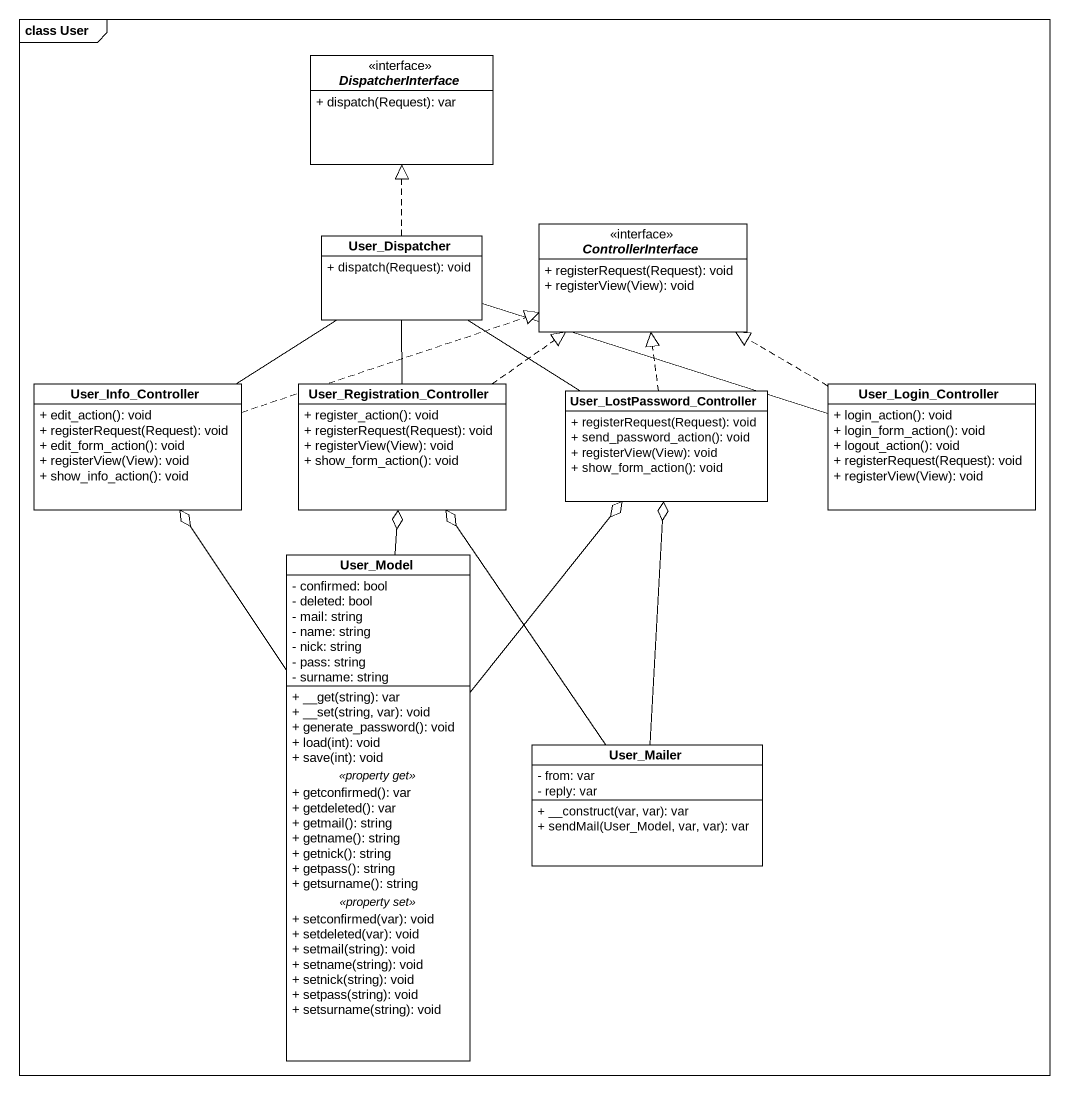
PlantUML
@startuml
mainframe class User
hide circle
hide empty members
skinparam classAttributeIconSize 0
interface DispatcherInterface <<interface>> {
  + dispatch(Request): var
}
class User_Dispatcher {
  + dispatch(Request): void
}
interface ControllerInterface <<interface>> {
  + registerRequest(Request): void
  + registerView(View): void
}
class User_Info_Controller {
  + edit_action(): void
  + registerRequest(Request): void
  + edit_form_action(): void
  + registerView(View): void
  + show_info_action(): void
}
class User_Registration_Controller {
  + register_action(): void
  + registerRequest(Request): void
  + registerView(View): void
  + show_form_action(): void
}
class User_LostPassword_Controller {
  + registerRequest(Request): void
  + send_password_action(): void
  + registerView(View): void
  + show_form_action(): void
}
class User_Login_Controller {
  + login_action(): void
  + login_form_action(): void
  + logout_action(): void
  + registerRequest(Request): void
  + registerView(View): void
}
class User_Model {
  - confirmed: bool
  - deleted: bool
  - mail: string
  - name: string
  - nick: string
  - pass: string
  - surname: string
  --
  + __get(string): var
  + __set(string, var): void
  + generate_password(): void
  + load(int): void
  + save(int): void
  .. <<property get>> ..
  + getconfirmed(): var
  + getdeleted(): var
  + getmail(): string
  + getname(): string
  + getnick(): string
  + getpass(): string
  + getsurname(): string
  .. <<property set>> ..
  + setconfirmed(var): void
  + setdeleted(var): void
  + setmail(string): void
  + setname(string): void
  + setnick(string): void
  + setpass(string): void
  + setsurname(string): void
}
class User_Mailer {
  - from: var
  - reply: var
  + __construct(var, var): var
  + sendMail(User_Model, var, var): var
}
User_Dispatcher .up.|> DispatcherInterface
User_Info_Controller -up- User_Dispatcher
User_Info_Controller .right.|> ControllerInterface
User_Registration_Controller -up- User_Dispatcher
User_Registration_Controller .up.|> ControllerInterface
User_LostPassword_Controller -up- User_Dispatcher
User_LostPassword_Controller .up.|> ControllerInterface
User_Login_Controller -left- User_Dispatcher
User_Login_Controller .left.|> ControllerInterface
User_Model -up-o User_Info_Controller
User_Model -up-o User_Registration_Controller
User_Model -up-o User_LostPassword_Controller
User_Mailer -up-o User_Registration_Controller
User_Mailer -up-o User_LostPassword_Controller
@enduml
